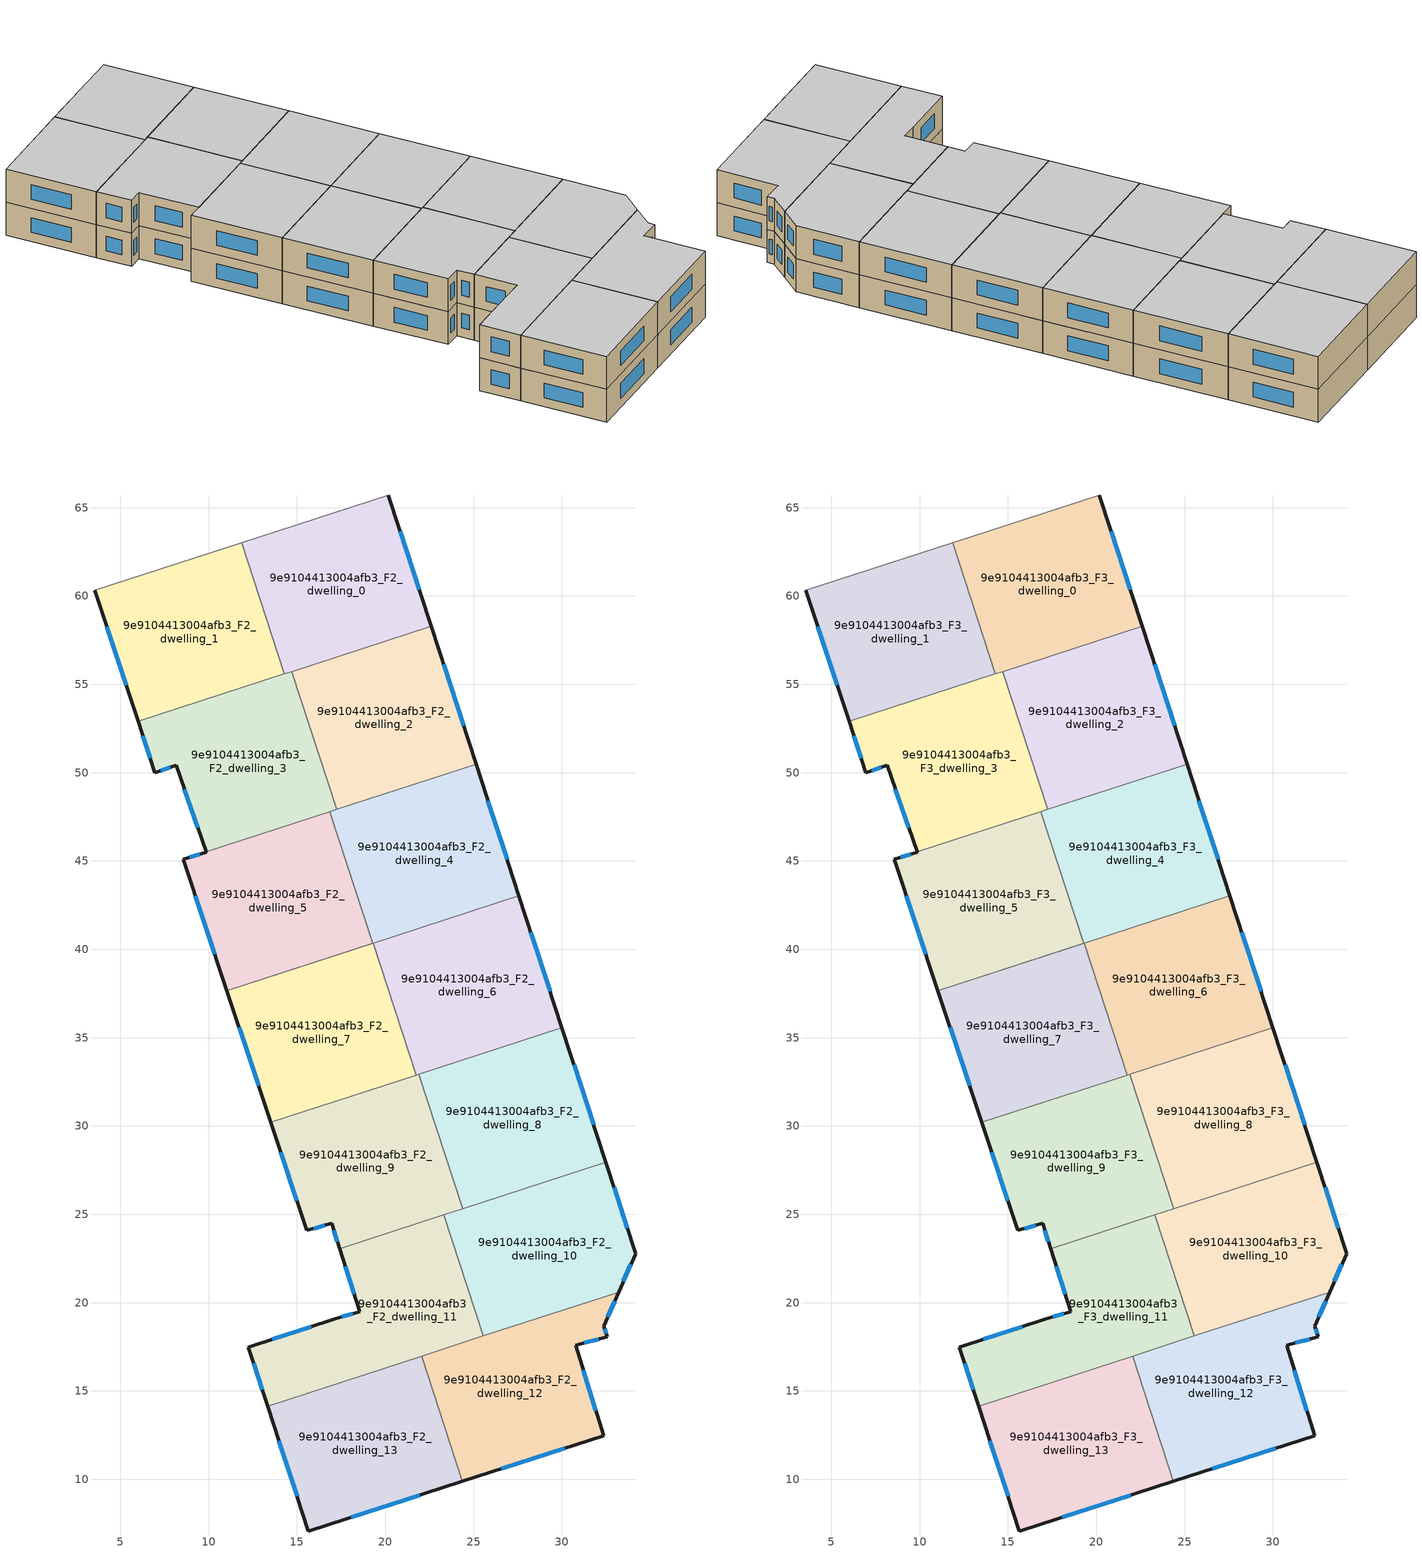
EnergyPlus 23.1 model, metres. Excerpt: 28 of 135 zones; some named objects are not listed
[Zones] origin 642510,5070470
9e9104413004afb3_F2_dwelling_0
 floor to 9e9104413004afb3_F1_dwelling_0 (EU_floor_Construction): 20.18,65.72 22.6,58.29 14.3,55.59 11.88,63.02 z6
 wall outside (EU_wall_Construction): 22.6,58.29 20.18,65.72 z6:9
 wall to 9e9104413004afb3_F2_dwelling_1 (EU_wall_Construction): 11.88,63.02 14.3,55.59 z6:9
 wall adiabatic (EU_wall_Construction): 20.18,65.72 11.88,63.02 z6:9
 wall to 9e9104413004afb3_F2_dwelling_2 (EU_wall_Construction): 14.71,55.72 22.6,58.29 z6:9
 wall to 9e9104413004afb3_F2_dwelling_3 (EU_wall_Construction): 14.3,55.59 14.71,55.72 z6:9
 window (EU_Window_Construction): 21.93,60.35 20.85,63.66 z6.83:8.17
9e9104413004afb3_F2_dwelling_1
 floor to 9e9104413004afb3_F1_dwelling_1 (EU_floor_Construction): 11.88,63.02 14.3,55.59 6.01,52.9 3.57,60.32 z6
 wall outside (EU_wall_Construction): 3.57,60.32 6.01,52.9 z6:9
 wall adiabatic (EU_wall_Construction): 11.88,63.02 3.57,60.32 z6:9
 wall to 9e9104413004afb3_F2_dwelling_3 (EU_wall_Construction): 6.01,52.9 14.3,55.59 z6:9
 window (EU_Window_Construction): 4.24,58.26 5.34,54.95 z6.83:8.17
9e9104413004afb3_F2_dwelling_10
 floor to 9e9104413004afb3_F1_dwelling_10 (EU_floor_Construction): 32.49,27.96 34.18,22.78 33.22,20.6 25.56,18.11 23.33,24.98 z6
 wall outside (EU_wall_Construction): 33.22,20.6 34.18,22.78 32.49,27.96 z6:9
 wall to 9e9104413004afb3_F2_dwelling_11 (EU_wall_Construction): 23.33,24.98 25.56,18.11 z6:9
 wall to 9e9104413004afb3_F2_dwelling_12 (EU_wall_Construction): 25.56,18.11 33.22,20.6 z6:9
 wall to 9e9104413004afb3_F2_dwelling_8 (EU_wall_Construction): 32.49,27.96 24.39,25.32 z6:9
 wall to 9e9104413004afb3_F2_dwelling_9 (EU_wall_Construction): 24.39,25.32 23.33,24.98 z6:9
 window (EU_Window_Construction): 33.49,21.21 33.91,22.18 / 33.71,24.21 32.96,26.52 z6.83:8.17
9e9104413004afb3_F2_dwelling_11
 floor to 9e9104413004afb3_F1_dwelling_11 (EU_floor_Construction): 23.33,24.98 25.56,18.11 13.35,14.14 12.26,17.48 17.16,19.08 18.56,19.48 17.42,23.06 z6
 wall outside (EU_wall_Construction): 17.42,23.06 18.56,19.48 17.16,19.08 12.26,17.48 13.35,14.14 z6:9
 wall to 9e9104413004afb3_F2_dwelling_9 (EU_wall_Construction): 23.33,24.98 17.42,23.06 z6:9
 wall to 9e9104413004afb3_F2_dwelling_13 (EU_wall_Construction): 13.35,14.14 22.06,16.98 z6:9
 wall to 9e9104413004afb3_F2_dwelling_12 (EU_wall_Construction): 22.06,16.98 25.56,18.11 z6:9
 window (EU_Window_Construction): 12.56,16.56 13.05,15.07 / 15.81,18.64 13.62,17.93 / 18.18,19.37 17.55,19.19 / 17.74,22.07 18.25,20.47 z6.83:8.17
9e9104413004afb3_F2_dwelling_12
 floor to 9e9104413004afb3_F1_dwelling_12 (EU_floor_Construction): 33.22,20.6 32.38,18.68 32.57,18.08 30.77,17.58 32.37,12.47 24.37,9.89 22.06,16.98 z6
 wall outside (EU_wall_Construction): 24.37,9.89 32.37,12.47 30.77,17.58 32.57,18.08 32.38,18.68 33.22,20.6 z6:9
 wall to 9e9104413004afb3_F2_dwelling_13 (EU_wall_Construction): 22.06,16.98 24.37,9.89 z6:9
 window (EU_Window_Construction): 32.52,18.24 32.43,18.51 / 31.27,17.72 32.08,17.94 / 31.93,13.89 31.22,16.16 / 26.58,10.6 30.16,11.76 / 32.61,19.21 32.99,20.07 z6.83:8.17
9e9104413004afb3_F2_dwelling_13
 floor to 9e9104413004afb3_F1_dwelling_13 (EU_floor_Construction): 22.06,16.98 24.37,9.89 15.66,7.08 13.35,14.14 z6
 wall outside (EU_wall_Construction): 13.35,14.14 15.66,7.08 24.37,9.89 z6:9
 window (EU_Window_Construction): 18.07,7.85 21.96,9.11 / 13.99,12.19 15.02,9.03 z6.83:8.17
9e9104413004afb3_F2_dwelling_2
 floor to 9e9104413004afb3_F1_dwelling_2 (EU_floor_Construction): 22.6,58.29 25.15,50.48 17.24,47.92 14.71,55.72 z6
 wall outside (EU_wall_Construction): 25.15,50.48 22.6,58.29 z6:9
 wall to 9e9104413004afb3_F2_dwelling_3 (EU_wall_Construction): 14.71,55.72 17.24,47.92 z6:9
 wall to 9e9104413004afb3_F2_dwelling_4 (EU_wall_Construction): 17.24,47.92 25.15,50.48 z6:9
 window (EU_Window_Construction): 24.44,52.65 23.3,56.13 z6.83:8.17
9e9104413004afb3_F2_dwelling_3
 floor to 9e9104413004afb3_F1_dwelling_3 (EU_floor_Construction): 14.71,55.72 17.24,47.92 9.86,45.52 8.17,50.41 6.97,50.01 6.01,52.9 z6
 wall outside (EU_wall_Construction): 6.01,52.9 6.97,50.01 8.17,50.41 9.86,45.52 z6:9
 wall to 9e9104413004afb3_F2_dwelling_5 (EU_wall_Construction): 9.86,45.52 16.87,47.8 z6:9
 wall to 9e9104413004afb3_F2_dwelling_4 (EU_wall_Construction): 16.87,47.79 17.25,47.92 z6:9
 window (EU_Window_Construction): 8.64,49.05 9.39,46.87 / 7.3,50.12 7.83,50.3 / 6.28,52.1 6.7,50.81 z6.83:8.17
9e9104413004afb3_F2_dwelling_4
 floor to 9e9104413004afb3_F1_dwelling_4 (EU_floor_Construction): 25.15,50.48 27.57,43.04 19.29,40.35 16.87,47.79 z6
 wall outside (EU_wall_Construction): 27.57,43.04 25.15,50.48 z6:9
 wall to 9e9104413004afb3_F2_dwelling_5 (EU_wall_Construction): 16.87,47.79 19.29,40.35 11.04,37.66 z6:9
 wall to 9e9104413004afb3_F2_dwelling_7 (EU_wall_Construction): 11.04,37.66 19.32,40.36 z6:9
 wall to 9e9104413004afb3_F2_dwelling_6 (EU_wall_Construction): 19.32,40.36 27.57,43.04 z6:9
 window (EU_Window_Construction): 26.9,45.1 25.82,48.42 z6.83:8.17
9e9104413004afb3_F2_dwelling_5
 floor to 9e9104413004afb3_F1_dwelling_5 (EU_floor_Construction): 16.87,47.79 19.29,40.35 11.04,37.66 8.56,45.1 9.87,45.5 9.86,45.52 z6
 wall outside (EU_wall_Construction): 8.57,45.1 11.04,37.66 / 9.86,45.52 9.87,45.5 8.56,45.1 z6:9
 window (EU_Window_Construction): 9.25,43.04 10.36,39.72 / 9.51,45.39 8.93,45.21 z6.83:8.17
9e9104413004afb3_F2_dwelling_6
 floor to 9e9104413004afb3_F1_dwelling_6 (EU_floor_Construction): 27.57,43.04 30.01,35.57 21.75,32.88 19.32,40.36 z6
 wall outside (EU_wall_Construction): 30.01,35.57 27.57,43.04 z6:9
 wall to 9e9104413004afb3_F2_dwelling_7 (EU_wall_Construction): 19.32,40.36 21.75,32.88 z6:9
 wall to 9e9104413004afb3_F2_dwelling_8 (EU_wall_Construction): 21.91,32.94 30.01,35.57 z6:9
 wall to 9e9104413004afb3_F2_dwelling_9 (EU_wall_Construction): 21.75,32.88 21.91,32.94 z6:9
 window (EU_Window_Construction): 29.33,37.64 28.25,40.97 z6.83:8.17
9e9104413004afb3_F2_dwelling_7
 floor to 9e9104413004afb3_F1_dwelling_7 (EU_floor_Construction): 19.32,40.36 21.75,32.88 13.52,30.21 11.04,37.66 z6
 wall outside (EU_wall_Construction): 11.04,37.66 13.52,30.21 z6:9
 wall to 9e9104413004afb3_F2_dwelling_9 (EU_wall_Construction): 13.52,30.21 21.75,32.88 z6:9
 window (EU_Window_Construction): 11.73,35.6 12.84,32.27 z6.83:8.17
9e9104413004afb3_F2_dwelling_8
 floor to 9e9104413004afb3_F1_dwelling_8 (EU_floor_Construction): 30.01,35.57 32.49,27.96 24.39,25.33 21.91,32.94 z6
 wall outside (EU_wall_Construction): 32.49,27.96 30.01,35.57 z6:9
 wall to 9e9104413004afb3_F2_dwelling_9 (EU_wall_Construction): 21.91,32.94 24.39,25.33 z6:9
 window (EU_Window_Construction): 31.8,30.07 30.69,33.46 z6.83:8.17
9e9104413004afb3_F2_dwelling_9
 floor to 9e9104413004afb3_F1_dwelling_9 (EU_floor_Construction): 21.91,32.94 24.39,25.33 17.42,23.06 16.96,24.49 15.56,24.09 13.52,30.21 z6
 wall outside (EU_wall_Construction): 13.52,30.21 15.56,24.09 16.96,24.49 17.42,23.06 z6:9
 window (EU_Window_Construction): 15.95,24.2 16.58,24.38 / 14.09,28.52 15,25.78 / 17.09,24.09 17.29,23.46 z6.83:8.17
9e9104413004afb3_F3_dwelling_0
 floor to 9e9104413004afb3_F2_dwelling_0 (EU_floor_Construction): 20.18,65.72 22.6,58.29 14.3,55.59 11.88,63.02 z9
 wall outside (EU_wall_Construction): 22.6,58.29 20.18,65.72 z9:12
 wall to 9e9104413004afb3_F3_dwelling_1 (EU_wall_Construction): 11.88,63.02 14.3,55.59 z9:12
 wall adiabatic (EU_wall_Construction): 20.18,65.72 11.88,63.02 z9:12
 wall to 9e9104413004afb3_F3_dwelling_2 (EU_wall_Construction): 14.71,55.72 22.6,58.29 z9:12
 wall to 9e9104413004afb3_F3_dwelling_3 (EU_wall_Construction): 14.3,55.59 14.71,55.72 z9:12
 window (EU_Window_Construction): 21.93,60.35 20.85,63.66 z9.83:11.17
 ceiling to 9e9104413004afb3_F4_dwelling_0 (EU_floor_Construction): 22.6,58.29 20.18,65.72 11.88,63.02 14.3,55.59 z12
9e9104413004afb3_F3_dwelling_1
 floor to 9e9104413004afb3_F2_dwelling_1 (EU_floor_Construction): 11.88,63.02 14.3,55.59 6.01,52.9 3.57,60.32 z9
 wall outside (EU_wall_Construction): 3.57,60.32 6.01,52.9 z9:12
 wall adiabatic (EU_wall_Construction): 11.88,63.02 3.57,60.32 z9:12
 wall to 9e9104413004afb3_F3_dwelling_3 (EU_wall_Construction): 6.01,52.9 14.3,55.59 z9:12
 window (EU_Window_Construction): 4.24,58.26 5.34,54.95 z9.83:11.17
 ceiling to 9e9104413004afb3_F4_dwelling_1 (EU_floor_Construction): 14.3,55.59 11.88,63.02 3.57,60.32 6.01,52.9 z12
9e9104413004afb3_F3_dwelling_10
 floor to 9e9104413004afb3_F2_dwelling_10 (EU_floor_Construction): 32.49,27.96 34.18,22.78 33.22,20.6 25.56,18.11 23.33,24.98 z9
 wall outside (EU_wall_Construction): 33.22,20.6 34.18,22.78 32.49,27.96 z9:12
 wall to 9e9104413004afb3_F3_dwelling_11 (EU_wall_Construction): 23.33,24.98 25.56,18.11 z9:12
 wall to 9e9104413004afb3_F3_dwelling_12 (EU_wall_Construction): 25.56,18.11 33.22,20.6 z9:12
 wall to 9e9104413004afb3_F3_dwelling_8 (EU_wall_Construction): 32.49,27.96 24.39,25.32 z9:12
 wall to 9e9104413004afb3_F3_dwelling_9 (EU_wall_Construction): 24.39,25.32 23.33,24.98 z9:12
 window (EU_Window_Construction): 33.49,21.21 33.91,22.18 / 33.71,24.21 32.96,26.52 z9.83:11.17
 ceiling to 9e9104413004afb3_F4_dwelling_10 (EU_floor_Construction): 33.22,20.6 34.18,22.78 32.49,27.96 23.33,24.98 25.56,18.11 z12
9e9104413004afb3_F3_dwelling_11
 floor to 9e9104413004afb3_F2_dwelling_11 (EU_floor_Construction): 23.33,24.98 25.56,18.11 13.35,14.14 12.26,17.48 17.16,19.08 18.56,19.48 17.42,23.06 z9
 wall outside (EU_wall_Construction): 17.42,23.06 18.56,19.48 17.16,19.08 12.26,17.48 13.35,14.14 z9:12
 wall to 9e9104413004afb3_F3_dwelling_9 (EU_wall_Construction): 23.33,24.98 17.42,23.06 z9:12
 wall to 9e9104413004afb3_F3_dwelling_13 (EU_wall_Construction): 13.35,14.14 22.06,16.98 z9:12
 wall to 9e9104413004afb3_F3_dwelling_12 (EU_wall_Construction): 22.06,16.98 25.56,18.11 z9:12
 window (EU_Window_Construction): 12.56,16.56 13.05,15.07 / 15.81,18.64 13.62,17.93 / 18.18,19.37 17.55,19.19 / 17.74,22.07 18.25,20.47 z9.83:11.17
 ceiling to 9e9104413004afb3_F4_dwelling_11 (EU_floor_Construction): 25.56,18.11 23.33,24.98 17.42,23.06 18.56,19.48 17.16,19.08 12.26,17.48 13.35,14.14 z12
9e9104413004afb3_F3_dwelling_12
 floor to 9e9104413004afb3_F2_dwelling_12 (EU_floor_Construction): 33.22,20.6 32.38,18.68 32.57,18.08 30.77,17.58 32.37,12.47 24.37,9.89 22.06,16.98 z9
 wall outside (EU_wall_Construction): 24.37,9.89 32.37,12.47 30.77,17.58 32.57,18.08 32.38,18.68 33.22,20.6 z9:12
 wall to 9e9104413004afb3_F3_dwelling_13 (EU_wall_Construction): 22.06,16.98 24.37,9.89 z9:12
 window (EU_Window_Construction): 32.52,18.24 32.43,18.51 / 31.27,17.72 32.08,17.94 / 31.93,13.89 31.22,16.16 / 26.58,10.6 30.16,11.76 / 32.61,19.21 32.99,20.07 z9.83:11.17
 ceiling to 9e9104413004afb3_F4_dwelling_12 (EU_floor_Construction): 32.37,12.47 30.77,17.58 32.57,18.08 32.38,18.68 33.22,20.6 22.06,16.98 24.37,9.89 z12
9e9104413004afb3_F3_dwelling_13
 floor to 9e9104413004afb3_F2_dwelling_13 (EU_floor_Construction): 22.06,16.98 24.37,9.89 15.66,7.08 13.35,14.14 z9
 wall outside (EU_wall_Construction): 13.35,14.14 15.66,7.08 24.37,9.89 z9:12
 window (EU_Window_Construction): 18.07,7.85 21.96,9.11 / 13.99,12.19 15.02,9.03 z9.83:11.17
 ceiling to 9e9104413004afb3_F4_dwelling_13 (EU_floor_Construction): 24.37,9.89 22.06,16.98 13.35,14.14 15.66,7.08 z12
9e9104413004afb3_F3_dwelling_2
 floor to 9e9104413004afb3_F2_dwelling_2 (EU_floor_Construction): 22.6,58.29 25.15,50.48 17.24,47.92 14.71,55.72 z9
 wall outside (EU_wall_Construction): 25.15,50.48 22.6,58.29 z9:12
 wall to 9e9104413004afb3_F3_dwelling_3 (EU_wall_Construction): 14.71,55.72 17.24,47.92 z9:12
 wall to 9e9104413004afb3_F3_dwelling_4 (EU_wall_Construction): 17.24,47.92 25.15,50.48 z9:12
 window (EU_Window_Construction): 24.44,52.65 23.3,56.13 z9.83:11.17
 ceiling to 9e9104413004afb3_F4_dwelling_2 (EU_floor_Construction): 25.15,50.48 22.6,58.29 14.71,55.72 17.24,47.92 z12
9e9104413004afb3_F3_dwelling_3
 floor to 9e9104413004afb3_F2_dwelling_3 (EU_floor_Construction): 14.71,55.72 17.24,47.92 9.86,45.52 8.17,50.41 6.97,50.01 6.01,52.9 z9
 wall outside (EU_wall_Construction): 6.01,52.9 6.97,50.01 8.17,50.41 9.86,45.52 z9:12
 wall to 9e9104413004afb3_F3_dwelling_5 (EU_wall_Construction): 9.86,45.52 16.87,47.8 z9:12
 wall to 9e9104413004afb3_F3_dwelling_4 (EU_wall_Construction): 16.87,47.79 17.25,47.92 z9:12
 window (EU_Window_Construction): 8.64,49.05 9.39,46.87 / 7.3,50.12 7.83,50.3 / 6.28,52.1 6.7,50.81 z9.83:11.17
 ceiling to 9e9104413004afb3_F4_dwelling_3 (EU_floor_Construction): 17.24,47.92 14.71,55.72 6.01,52.9 6.97,50.01 8.17,50.41 9.86,45.52 z12
9e9104413004afb3_F3_dwelling_4
 floor to 9e9104413004afb3_F2_dwelling_4 (EU_floor_Construction): 25.15,50.48 27.57,43.04 19.29,40.35 16.87,47.79 z9
 wall outside (EU_wall_Construction): 27.57,43.04 25.15,50.48 z9:12
 wall to 9e9104413004afb3_F3_dwelling_5 (EU_wall_Construction): 16.87,47.79 19.29,40.35 11.04,37.66 z9:12
 wall to 9e9104413004afb3_F3_dwelling_7 (EU_wall_Construction): 11.04,37.66 19.32,40.36 z9:12
 wall to 9e9104413004afb3_F3_dwelling_6 (EU_wall_Construction): 19.32,40.36 27.57,43.04 z9:12
 window (EU_Window_Construction): 26.9,45.1 25.82,48.42 z9.83:11.17
 ceiling to 9e9104413004afb3_F4_dwelling_4 (EU_floor_Construction): 27.57,43.04 25.15,50.48 16.87,47.79 19.29,40.35 z12
9e9104413004afb3_F3_dwelling_5
 floor to 9e9104413004afb3_F2_dwelling_5 (EU_floor_Construction): 16.87,47.79 19.29,40.35 11.04,37.66 8.56,45.1 9.87,45.5 9.86,45.52 z9
 wall outside (EU_wall_Construction): 8.57,45.1 11.04,37.66 / 9.86,45.52 9.87,45.5 8.56,45.1 z9:12
 window (EU_Window_Construction): 9.25,43.04 10.36,39.72 / 9.51,45.39 8.93,45.21 z9.83:11.17
 ceiling to 9e9104413004afb3_F4_dwelling_5 (EU_floor_Construction): 19.29,40.35 16.87,47.79 9.86,45.52 9.87,45.5 8.56,45.1 11.04,37.66 z12
9e9104413004afb3_F3_dwelling_6
 floor to 9e9104413004afb3_F2_dwelling_6 (EU_floor_Construction): 27.57,43.04 30.01,35.57 21.75,32.88 19.32,40.36 z9
 wall outside (EU_wall_Construction): 30.01,35.57 27.57,43.04 z9:12
 wall to 9e9104413004afb3_F3_dwelling_7 (EU_wall_Construction): 19.32,40.36 21.75,32.88 z9:12
 wall to 9e9104413004afb3_F3_dwelling_8 (EU_wall_Construction): 21.91,32.94 30.01,35.57 z9:12
 wall to 9e9104413004afb3_F3_dwelling_9 (EU_wall_Construction): 21.75,32.88 21.91,32.94 z9:12
 window (EU_Window_Construction): 29.33,37.64 28.25,40.97 z9.83:11.17
 ceiling to 9e9104413004afb3_F4_dwelling_6 (EU_floor_Construction): 30.01,35.57 27.57,43.04 19.32,40.36 21.75,32.88 z12
9e9104413004afb3_F3_dwelling_7
 floor to 9e9104413004afb3_F2_dwelling_7 (EU_floor_Construction): 19.32,40.36 21.75,32.88 13.52,30.21 11.04,37.66 z9
 wall outside (EU_wall_Construction): 11.04,37.66 13.52,30.21 z9:12
 wall to 9e9104413004afb3_F3_dwelling_9 (EU_wall_Construction): 13.52,30.21 21.75,32.88 z9:12
 window (EU_Window_Construction): 11.73,35.6 12.84,32.27 z9.83:11.17
 ceiling to 9e9104413004afb3_F4_dwelling_7 (EU_floor_Construction): 21.75,32.88 19.32,40.36 11.04,37.66 13.52,30.21 z12
9e9104413004afb3_F3_dwelling_8
 floor to 9e9104413004afb3_F2_dwelling_8 (EU_floor_Construction): 30.01,35.57 32.49,27.96 24.39,25.33 21.91,32.94 z9
 wall outside (EU_wall_Construction): 32.49,27.96 30.01,35.57 z9:12
 wall to 9e9104413004afb3_F3_dwelling_9 (EU_wall_Construction): 21.91,32.94 24.39,25.33 z9:12
 window (EU_Window_Construction): 31.8,30.07 30.69,33.46 z9.83:11.17
 ceiling to 9e9104413004afb3_F4_dwelling_8 (EU_floor_Construction): 32.49,27.96 30.01,35.57 21.91,32.94 24.39,25.33 z12
9e9104413004afb3_F3_dwelling_9
 floor to 9e9104413004afb3_F2_dwelling_9 (EU_floor_Construction): 21.91,32.94 24.39,25.33 17.42,23.06 16.96,24.49 15.56,24.09 13.52,30.21 z9
 wall outside (EU_wall_Construction): 13.52,30.21 15.56,24.09 16.96,24.49 17.42,23.06 z9:12
 window (EU_Window_Construction): 15.95,24.2 16.58,24.38 / 14.09,28.52 15,25.78 / 17.09,24.09 17.29,23.46 z9.83:11.17
 ceiling to 9e9104413004afb3_F4_dwelling_9 (EU_floor_Construction): 24.39,25.33 21.91,32.94 13.52,30.21 15.56,24.09 16.96,24.49 17.42,23.06 z12
[Building]
EU S2 Campaign: North Axis=0; Terrain=City; Solar Distribution=FullExterior
[Site:Location]
Lyon-Bron: Latitude=45.75; Longitude=5; Time Zone=1; Elevation=198
[SizingPeriod:WeatherFileDays]
AnnualSizingPeriod: Begin Month=1; Begin Day of Month=1; End Month=12; End Day of Month=31; Day of Week for Start Day=Monday; Use Weather File Daylight Saving Period=No; Use Weather File Rain and Snow Indicators=No
[MATERIAL]
EU_InternalMass_Material: Roughness=MediumRough; Thickness=0.1; Conductivity=1; Density=1800; Specific Heat=900; Thermal Absorptance=0.9; Solar Absorptance=0.7; Visible Absorptance=0.7
[MATERIAL:NOMASS] Roughness=MediumRough; Thermal Absorptance=0.9; Solar Absorptance=0.7; Visible Absorptance=0.7
Name | Thermal Resistance
EU_wall_NoMass | 1.97775
EU_floor_NoMass | 1.84812
[WINDOWMATERIAL:SIMPLEGLAZINGSYSTEM]
EU_Window_SimpleGlazing: UFactor=3.27502; Solar Heat Gain Coefficient=0.76; Visible Transmittance=0.76
[CONSTRUCTION]
EU_wall_Construction: EU_wall_NoMass
EU_floor_Construction: EU_floor_NoMass
EU_Window_Construction: EU_Window_SimpleGlazing
EU_InternalMass_Construction: EU_InternalMass_Material
[ZONE] Type=1; Multiplier=1; Ceiling Height=autocalculate; Floor Area=autocalculate; Part of Total Floor Area=Yes
Name | Volume
9e9104413004afb3_F2_dwelling_0; 9e9104413004afb3_F3_dwelling_0 | 204.502
9e9104413004afb3_F2_dwelling_1; 9e9104413004afb3_F3_dwelling_1 | 204.493
9e9104413004afb3_F2_dwelling_10; 9e9104413004afb3_F3_dwelling_10; 9e9104413004afb3_F2_dwelling_2; 9e9104413004afb3_F3_dwelling_2 | 204.508
9e9104413004afb3_F2_dwelling_11; 9e9104413004afb3_F3_dwelling_11 | 204.521
9e9104413004afb3_F2_dwelling_12; 9e9104413004afb3_F3_dwelling_12 | 204.51
9e9104413004afb3_F2_dwelling_13; 9e9104413004afb3_F3_dwelling_13 | 204.511
9e9104413004afb3_F2_dwelling_3; 9e9104413004afb3_F3_dwelling_3; 9e9104413004afb3_F2_dwelling_9; 9e9104413004afb3_F3_dwelling_9 | 204.509
9e9104413004afb3_F2_dwelling_4; 9e9104413004afb3_F3_dwelling_4 | 204.52
9e9104413004afb3_F2_dwelling_5; 9e9104413004afb3_F3_dwelling_5 | 204.505
9e9104413004afb3_F2_dwelling_6; 9e9104413004afb3_F3_dwelling_6 | 204.507
9e9104413004afb3_F2_dwelling_7; 9e9104413004afb3_F3_dwelling_7 | 204.504
9e9104413004afb3_F2_dwelling_8; 9e9104413004afb3_F3_dwelling_8 | 204.515
[INTERNALMASS] Construction=EU_InternalMass_Construction
Name | Zone or ZoneList | Surface Area
9e9104413004afb3_F2_dwelling_0_EU_InternalMass | 9e9104413004afb3_F2_dwelling_0 | 68.1684
9e9104413004afb3_F2_dwelling_1_EU_InternalMass | 9e9104413004afb3_F2_dwelling_1 | 68.1644
9e9104413004afb3_F2_dwelling_2_EU_InternalMass | 9e9104413004afb3_F2_dwelling_2 | 68.168
9e9104413004afb3_F2_dwelling_3_EU_InternalMass | 9e9104413004afb3_F2_dwelling_3 | 68.171
9e9104413004afb3_F2_dwelling_4_EU_InternalMass | 9e9104413004afb3_F2_dwelling_4 | 68.1759
9e9104413004afb3_F2_dwelling_5_EU_InternalMass | 9e9104413004afb3_F2_dwelling_5 | 68.1705
9e9104413004afb3_F2_dwelling_6_EU_InternalMass | 9e9104413004afb3_F2_dwelling_6 | 68.1672
9e9104413004afb3_F2_dwelling_7_EU_InternalMass | 9e9104413004afb3_F2_dwelling_7 | 68.1689
9e9104413004afb3_F2_dwelling_8_EU_InternalMass | 9e9104413004afb3_F2_dwelling_8 | 68.1686
9e9104413004afb3_F2_dwelling_9_EU_InternalMass | 9e9104413004afb3_F2_dwelling_9 | 68.1686
9e9104413004afb3_F2_dwelling_10_EU_InternalMass | 9e9104413004afb3_F2_dwelling_10 | 68.1702
9e9104413004afb3_F2_dwelling_11_EU_InternalMass | 9e9104413004afb3_F2_dwelling_11 | 68.1742
9e9104413004afb3_F2_dwelling_12_EU_InternalMass | 9e9104413004afb3_F2_dwelling_12 | 68.1709
9e9104413004afb3_F2_dwelling_13_EU_InternalMass | 9e9104413004afb3_F2_dwelling_13 | 68.169
9e9104413004afb3_F3_dwelling_0_EU_InternalMass | 9e9104413004afb3_F3_dwelling_0 | 68.1684
9e9104413004afb3_F3_dwelling_1_EU_InternalMass | 9e9104413004afb3_F3_dwelling_1 | 68.1644
9e9104413004afb3_F3_dwelling_2_EU_InternalMass | 9e9104413004afb3_F3_dwelling_2 | 68.168
9e9104413004afb3_F3_dwelling_3_EU_InternalMass | 9e9104413004afb3_F3_dwelling_3 | 68.171
9e9104413004afb3_F3_dwelling_4_EU_InternalMass | 9e9104413004afb3_F3_dwelling_4 | 68.1759
9e9104413004afb3_F3_dwelling_5_EU_InternalMass | 9e9104413004afb3_F3_dwelling_5 | 68.1705
9e9104413004afb3_F3_dwelling_6_EU_InternalMass | 9e9104413004afb3_F3_dwelling_6 | 68.1672
9e9104413004afb3_F3_dwelling_7_EU_InternalMass | 9e9104413004afb3_F3_dwelling_7 | 68.1689
9e9104413004afb3_F3_dwelling_8_EU_InternalMass | 9e9104413004afb3_F3_dwelling_8 | 68.1686
9e9104413004afb3_F3_dwelling_9_EU_InternalMass | 9e9104413004afb3_F3_dwelling_9 | 68.1686
9e9104413004afb3_F3_dwelling_10_EU_InternalMass | 9e9104413004afb3_F3_dwelling_10 | 68.1702
9e9104413004afb3_F3_dwelling_11_EU_InternalMass | 9e9104413004afb3_F3_dwelling_11 | 68.1742
9e9104413004afb3_F3_dwelling_12_EU_InternalMass | 9e9104413004afb3_F3_dwelling_12 | 68.1709
9e9104413004afb3_F3_dwelling_13_EU_InternalMass | 9e9104413004afb3_F3_dwelling_13 | 68.169
[OTHEREQUIPMENT] Fuel Type=Electricity; Design Level Calculation Method=Watts/Area; Power per Zone Floor Area=1; Fraction Latent=0; Fraction Radiant=0; Fraction Lost=0; Carbon Dioxide Generation Rate=0; EndUse Subcategory=EU_Step8_InternalGains
Name | Zone or ZoneList or Space or SpaceList | Schedule
EU_Step8_InternalGain_9e9104413004afb3_F2_dwelling_0_f000 | 9e9104413004afb3_F2_dwelling_0 | EU_Step8_GainSchedule_9e9104413004afb3_F2_dwelling_0_f000
EU_Step8_InternalGain_9e9104413004afb3_F2_dwelling_1_f000 | 9e9104413004afb3_F2_dwelling_1 | EU_Step8_GainSchedule_9e9104413004afb3_F2_dwelling_1_f000
EU_Step8_InternalGain_9e9104413004afb3_F2_dwelling_2_f000 | 9e9104413004afb3_F2_dwelling_2 | EU_Step8_GainSchedule_9e9104413004afb3_F2_dwelling_2_f000
EU_Step8_InternalGain_9e9104413004afb3_F2_dwelling_3_f000 | 9e9104413004afb3_F2_dwelling_3 | EU_Step8_GainSchedule_9e9104413004afb3_F2_dwelling_3_f000
EU_Step8_InternalGain_9e9104413004afb3_F2_dwelling_4_f000 | 9e9104413004afb3_F2_dwelling_4 | EU_Step8_GainSchedule_9e9104413004afb3_F2_dwelling_4_f000
EU_Step8_InternalGain_9e9104413004afb3_F2_dwelling_5_f000 | 9e9104413004afb3_F2_dwelling_5 | EU_Step8_GainSchedule_9e9104413004afb3_F2_dwelling_5_f000
EU_Step8_InternalGain_9e9104413004afb3_F2_dwelling_6_f000 | 9e9104413004afb3_F2_dwelling_6 | EU_Step8_GainSchedule_9e9104413004afb3_F2_dwelling_6_f000
EU_Step8_InternalGain_9e9104413004afb3_F2_dwelling_7_f000 | 9e9104413004afb3_F2_dwelling_7 | EU_Step8_GainSchedule_9e9104413004afb3_F2_dwelling_7_f000
EU_Step8_InternalGain_9e9104413004afb3_F2_dwelling_8_f000 | 9e9104413004afb3_F2_dwelling_8 | EU_Step8_GainSchedule_9e9104413004afb3_F2_dwelling_8_f000
EU_Step8_InternalGain_9e9104413004afb3_F2_dwelling_9_f000 | 9e9104413004afb3_F2_dwelling_9 | EU_Step8_GainSchedule_9e9104413004afb3_F2_dwelling_9_f000
EU_Step8_InternalGain_9e9104413004afb3_F2_dwelling_10_f000 | 9e9104413004afb3_F2_dwelling_10 | EU_Step8_GainSchedule_9e9104413004afb3_F2_dwelling_10_f000
EU_Step8_InternalGain_9e9104413004afb3_F2_dwelling_11_f000 | 9e9104413004afb3_F2_dwelling_11 | EU_Step8_GainSchedule_9e9104413004afb3_F2_dwelling_11_f000
EU_Step8_InternalGain_9e9104413004afb3_F2_dwelling_12_f000 | 9e9104413004afb3_F2_dwelling_12 | EU_Step8_GainSchedule_9e9104413004afb3_F2_dwelling_12_f000
EU_Step8_InternalGain_9e9104413004afb3_F2_dwelling_13_f000 | 9e9104413004afb3_F2_dwelling_13 | EU_Step8_GainSchedule_9e9104413004afb3_F2_dwelling_13_f000
EU_Step8_InternalGain_9e9104413004afb3_F3_dwelling_0_f000 | 9e9104413004afb3_F3_dwelling_0 | EU_Step8_GainSchedule_9e9104413004afb3_F3_dwelling_0_f000
EU_Step8_InternalGain_9e9104413004afb3_F3_dwelling_1_f000 | 9e9104413004afb3_F3_dwelling_1 | EU_Step8_GainSchedule_9e9104413004afb3_F3_dwelling_1_f000
EU_Step8_InternalGain_9e9104413004afb3_F3_dwelling_2_f000 | 9e9104413004afb3_F3_dwelling_2 | EU_Step8_GainSchedule_9e9104413004afb3_F3_dwelling_2_f000
EU_Step8_InternalGain_9e9104413004afb3_F3_dwelling_3_f000 | 9e9104413004afb3_F3_dwelling_3 | EU_Step8_GainSchedule_9e9104413004afb3_F3_dwelling_3_f000
EU_Step8_InternalGain_9e9104413004afb3_F3_dwelling_4_f000 | 9e9104413004afb3_F3_dwelling_4 | EU_Step8_GainSchedule_9e9104413004afb3_F3_dwelling_4_f000
EU_Step8_InternalGain_9e9104413004afb3_F3_dwelling_5_f000 | 9e9104413004afb3_F3_dwelling_5 | EU_Step8_GainSchedule_9e9104413004afb3_F3_dwelling_5_f000
EU_Step8_InternalGain_9e9104413004afb3_F3_dwelling_6_f000 | 9e9104413004afb3_F3_dwelling_6 | EU_Step8_GainSchedule_9e9104413004afb3_F3_dwelling_6_f000
EU_Step8_InternalGain_9e9104413004afb3_F3_dwelling_7_f000 | 9e9104413004afb3_F3_dwelling_7 | EU_Step8_GainSchedule_9e9104413004afb3_F3_dwelling_7_f000
EU_Step8_InternalGain_9e9104413004afb3_F3_dwelling_8_f000 | 9e9104413004afb3_F3_dwelling_8 | EU_Step8_GainSchedule_9e9104413004afb3_F3_dwelling_8_f000
EU_Step8_InternalGain_9e9104413004afb3_F3_dwelling_9_f000 | 9e9104413004afb3_F3_dwelling_9 | EU_Step8_GainSchedule_9e9104413004afb3_F3_dwelling_9_f000
EU_Step8_InternalGain_9e9104413004afb3_F3_dwelling_10_f000 | 9e9104413004afb3_F3_dwelling_10 | EU_Step8_GainSchedule_9e9104413004afb3_F3_dwelling_10_f000
EU_Step8_InternalGain_9e9104413004afb3_F3_dwelling_11_f000 | 9e9104413004afb3_F3_dwelling_11 | EU_Step8_GainSchedule_9e9104413004afb3_F3_dwelling_11_f000
EU_Step8_InternalGain_9e9104413004afb3_F3_dwelling_12_f000 | 9e9104413004afb3_F3_dwelling_12 | EU_Step8_GainSchedule_9e9104413004afb3_F3_dwelling_12_f000
EU_Step8_InternalGain_9e9104413004afb3_F3_dwelling_13_f000 | 9e9104413004afb3_F3_dwelling_13 | EU_Step8_GainSchedule_9e9104413004afb3_F3_dwelling_13_f000
[ZONEVENTILATION:DESIGNFLOWRATE] Schedule=EU_AlwaysOn; Design Flow Rate Calculation Method=AirChanges/Hour; Air Changes per Hour=0.759424; Ventilation Type=Natural; Fan Pressure Rise=0; Fan Total Efficiency=1; Constant Term Coefficient=1; Temperature Term Coefficient=0; Velocity Term Coefficient=0; Velocity Squared Term Coefficient=0; Minimum Indoor Temperature=-100; Maximum Indoor Temperature=100; Delta Temperature=-100; Minimum Outdoor Temperature=-100; Maximum Outdoor Temperature=100; Maximum Wind Speed=40
Name | Zone or ZoneList or Space or SpaceList
EU_ConstantAir_9e9104413004afb3_F2_dwelling_0 | 9e9104413004afb3_F2_dwelling_0
EU_ConstantAir_9e9104413004afb3_F2_dwelling_1 | 9e9104413004afb3_F2_dwelling_1
EU_ConstantAir_9e9104413004afb3_F2_dwelling_2 | 9e9104413004afb3_F2_dwelling_2
EU_ConstantAir_9e9104413004afb3_F2_dwelling_3 | 9e9104413004afb3_F2_dwelling_3
EU_ConstantAir_9e9104413004afb3_F2_dwelling_4 | 9e9104413004afb3_F2_dwelling_4
EU_ConstantAir_9e9104413004afb3_F2_dwelling_5 | 9e9104413004afb3_F2_dwelling_5
EU_ConstantAir_9e9104413004afb3_F2_dwelling_6 | 9e9104413004afb3_F2_dwelling_6
EU_ConstantAir_9e9104413004afb3_F2_dwelling_7 | 9e9104413004afb3_F2_dwelling_7
EU_ConstantAir_9e9104413004afb3_F2_dwelling_8 | 9e9104413004afb3_F2_dwelling_8
EU_ConstantAir_9e9104413004afb3_F2_dwelling_9 | 9e9104413004afb3_F2_dwelling_9
EU_ConstantAir_9e9104413004afb3_F2_dwelling_10 | 9e9104413004afb3_F2_dwelling_10
EU_ConstantAir_9e9104413004afb3_F2_dwelling_11 | 9e9104413004afb3_F2_dwelling_11
EU_ConstantAir_9e9104413004afb3_F2_dwelling_12 | 9e9104413004afb3_F2_dwelling_12
EU_ConstantAir_9e9104413004afb3_F2_dwelling_13 | 9e9104413004afb3_F2_dwelling_13
EU_ConstantAir_9e9104413004afb3_F3_dwelling_0 | 9e9104413004afb3_F3_dwelling_0
EU_ConstantAir_9e9104413004afb3_F3_dwelling_1 | 9e9104413004afb3_F3_dwelling_1
EU_ConstantAir_9e9104413004afb3_F3_dwelling_2 | 9e9104413004afb3_F3_dwelling_2
EU_ConstantAir_9e9104413004afb3_F3_dwelling_3 | 9e9104413004afb3_F3_dwelling_3
EU_ConstantAir_9e9104413004afb3_F3_dwelling_4 | 9e9104413004afb3_F3_dwelling_4
EU_ConstantAir_9e9104413004afb3_F3_dwelling_5 | 9e9104413004afb3_F3_dwelling_5
EU_ConstantAir_9e9104413004afb3_F3_dwelling_6 | 9e9104413004afb3_F3_dwelling_6
EU_ConstantAir_9e9104413004afb3_F3_dwelling_7 | 9e9104413004afb3_F3_dwelling_7
EU_ConstantAir_9e9104413004afb3_F3_dwelling_8 | 9e9104413004afb3_F3_dwelling_8
EU_ConstantAir_9e9104413004afb3_F3_dwelling_9 | 9e9104413004afb3_F3_dwelling_9
EU_ConstantAir_9e9104413004afb3_F3_dwelling_10 | 9e9104413004afb3_F3_dwelling_10
EU_ConstantAir_9e9104413004afb3_F3_dwelling_11 | 9e9104413004afb3_F3_dwelling_11
EU_ConstantAir_9e9104413004afb3_F3_dwelling_12 | 9e9104413004afb3_F3_dwelling_12
EU_ConstantAir_9e9104413004afb3_F3_dwelling_13 | 9e9104413004afb3_F3_dwelling_13
[HVACTEMPLATE:ZONE:IDEALLOADSAIRSYSTEM] System Availability Schedule=EU_AlwaysOn; Maximum Heating Supply Air Temperature=50; Minimum Cooling Supply Air Temperature=13; Maximum Heating Supply Air Humidity Ratio=0.0156; Minimum Cooling Supply Air Humidity Ratio=0.0077; Heating Limit=NoLimit; Cooling Limit=NoLimit; Heating Availability Schedule=EU_AlwaysOn; Cooling Availability Schedule=EU_CoolingOff; Dehumidification Control Type=ConstantSensibleHeatRatio; Cooling Sensible Heat Ratio=0.7; Dehumidification Setpoint=60; Humidification Control Type=None; Humidification Setpoint=30; Outdoor Air Method=None; Outdoor Air Flow Rate per Person=0.00944; Outdoor Air Flow Rate per Zone Floor Area=0; Outdoor Air Flow Rate per Zone=0; Demand Controlled Ventilation Type=None; Outdoor Air Economizer Type=NoEconomizer; Heat Recovery Type=None; Sensible Heat Recovery Effectiveness=0.7; Latent Heat Recovery Effectiveness=0.65
Name | Template Thermostat
9e9104413004afb3_F2_dwelling_0 | EU_HeatOnly_9e9104413004afb3_F2_dwelling_0
9e9104413004afb3_F2_dwelling_1 | EU_HeatOnly_9e9104413004afb3_F2_dwelling_1
9e9104413004afb3_F2_dwelling_2 | EU_HeatOnly_9e9104413004afb3_F2_dwelling_2
9e9104413004afb3_F2_dwelling_3 | EU_HeatOnly_9e9104413004afb3_F2_dwelling_3
9e9104413004afb3_F2_dwelling_4 | EU_HeatOnly_9e9104413004afb3_F2_dwelling_4
9e9104413004afb3_F2_dwelling_5 | EU_HeatOnly_9e9104413004afb3_F2_dwelling_5
9e9104413004afb3_F2_dwelling_6 | EU_HeatOnly_9e9104413004afb3_F2_dwelling_6
9e9104413004afb3_F2_dwelling_7 | EU_HeatOnly_9e9104413004afb3_F2_dwelling_7
9e9104413004afb3_F2_dwelling_8 | EU_HeatOnly_9e9104413004afb3_F2_dwelling_8
9e9104413004afb3_F2_dwelling_9 | EU_HeatOnly_9e9104413004afb3_F2_dwelling_9
9e9104413004afb3_F2_dwelling_10 | EU_HeatOnly_9e9104413004afb3_F2_dwelling_10
9e9104413004afb3_F2_dwelling_11 | EU_HeatOnly_9e9104413004afb3_F2_dwelling_11
9e9104413004afb3_F2_dwelling_12 | EU_HeatOnly_9e9104413004afb3_F2_dwelling_12
9e9104413004afb3_F2_dwelling_13 | EU_HeatOnly_9e9104413004afb3_F2_dwelling_13
9e9104413004afb3_F3_dwelling_0 | EU_HeatOnly_9e9104413004afb3_F3_dwelling_0
9e9104413004afb3_F3_dwelling_1 | EU_HeatOnly_9e9104413004afb3_F3_dwelling_1
9e9104413004afb3_F3_dwelling_2 | EU_HeatOnly_9e9104413004afb3_F3_dwelling_2
9e9104413004afb3_F3_dwelling_3 | EU_HeatOnly_9e9104413004afb3_F3_dwelling_3
9e9104413004afb3_F3_dwelling_4 | EU_HeatOnly_9e9104413004afb3_F3_dwelling_4
9e9104413004afb3_F3_dwelling_5 | EU_HeatOnly_9e9104413004afb3_F3_dwelling_5
9e9104413004afb3_F3_dwelling_6 | EU_HeatOnly_9e9104413004afb3_F3_dwelling_6
9e9104413004afb3_F3_dwelling_7 | EU_HeatOnly_9e9104413004afb3_F3_dwelling_7
9e9104413004afb3_F3_dwelling_8 | EU_HeatOnly_9e9104413004afb3_F3_dwelling_8
9e9104413004afb3_F3_dwelling_9 | EU_HeatOnly_9e9104413004afb3_F3_dwelling_9
9e9104413004afb3_F3_dwelling_10 | EU_HeatOnly_9e9104413004afb3_F3_dwelling_10
9e9104413004afb3_F3_dwelling_11 | EU_HeatOnly_9e9104413004afb3_F3_dwelling_11
9e9104413004afb3_F3_dwelling_12 | EU_HeatOnly_9e9104413004afb3_F3_dwelling_12
9e9104413004afb3_F3_dwelling_13 | EU_HeatOnly_9e9104413004afb3_F3_dwelling_13
[SIZING:ZONE] Zone Cooling Design Supply Air Temperature Input Method=SupplyAirTemperature; Zone Cooling Design Supply Air Temperature=13; Zone Heating Design Supply Air Temperature Input Method=SupplyAirTemperature; Zone Heating Design Supply Air Temperature=50; Zone Cooling Design Supply Air Humidity Ratio=0.008; Zone Heating Design Supply Air Humidity Ratio=0.008; Cooling Design Air Flow Method=DesignDay; Cooling Design Air Flow Rate=0; Cooling Minimum Air Flow per Zone Floor Area=0.000762; Cooling Minimum Air Flow=0; Cooling Minimum Air Flow Fraction=0.2; Heating Design Air Flow Method=DesignDay; Heating Design Air Flow Rate=0; Heating Maximum Air Flow per Zone Floor Area=0.002032; Heating Maximum Air Flow=0.141576; Heating Maximum Air Flow Fraction=0.3; Account for Dedicated Outdoor Air System=No; Dedicated Outdoor Air System Control Strategy=NeutralSupplyAir; Dedicated Outdoor Air Low Setpoint Temperature for Design=autosize; Dedicated Outdoor Air High Setpoint Temperature for Design=autosize; Zone Load Sizing Method=Sensible Load Only No Latent Load; Zone Latent Cooling Design Supply Air Humidity Ratio Input Method=HumidityRatioDifference; Zone Cooling Design Supply Air Humidity Ratio Difference=0.005; Zone Latent Heating Design Supply Air Humidity Ratio Input Method=HumidityRatioDifference; Zone Humidification Design Supply Air Humidity Ratio Difference=0.005
9e9104413004afb3_F2_dwelling_0; 9e9104413004afb3_F2_dwelling_1; 9e9104413004afb3_F2_dwelling_2; 9e9104413004afb3_F2_dwelling_3; 9e9104413004afb3_F2_dwelling_4; 9e9104413004afb3_F2_dwelling_5; 9e9104413004afb3_F2_dwelling_6; 9e9104413004afb3_F2_dwelling_7; 9e9104413004afb3_F2_dwelling_8; 9e9104413004afb3_F2_dwelling_9; 9e9104413004afb3_F2_dwelling_10; 9e9104413004afb3_F2_dwelling_11; 9e9104413004afb3_F2_dwelling_12; 9e9104413004afb3_F2_dwelling_13; 9e9104413004afb3_F3_dwelling_0; 9e9104413004afb3_F3_dwelling_1; 9e9104413004afb3_F3_dwelling_2; 9e9104413004afb3_F3_dwelling_3; 9e9104413004afb3_F3_dwelling_4; 9e9104413004afb3_F3_dwelling_5; 9e9104413004afb3_F3_dwelling_6; 9e9104413004afb3_F3_dwelling_7; 9e9104413004afb3_F3_dwelling_8; 9e9104413004afb3_F3_dwelling_9; 9e9104413004afb3_F3_dwelling_10; 9e9104413004afb3_F3_dwelling_11; 9e9104413004afb3_F3_dwelling_12; 9e9104413004afb3_F3_dwelling_13
[SCHEDULE:CONSTANT]
Name | Hourly Value
EU_AlwaysOn | 1
EU_CoolingOff | 0
[SCHEDULE:FILE] Column Number=1; Rows to Skip at Top=0; Number of Hours of Data=8760; Column Separator=Comma; Interpolate to Timestep=No; Minutes per Item=60; Adjust Schedule for Daylight Savings=Yes
Name | File
EU_Step8_GainSchedule_9e9104413004afb3_F2_dwelling_0_f000 | ../../schedules/9e9104413004afb3/9e9104413004afb3_F2_dwelling_0_f000_gain.csv
EU_Step8_GainSchedule_9e9104413004afb3_F2_dwelling_1_f000 | ../../schedules/9e9104413004afb3/9e9104413004afb3_F2_dwelling_1_f000_gain.csv
EU_Step8_GainSchedule_9e9104413004afb3_F2_dwelling_2_f000 | ../../schedules/9e9104413004afb3/9e9104413004afb3_F2_dwelling_2_f000_gain.csv
EU_Step8_GainSchedule_9e9104413004afb3_F2_dwelling_3_f000 | ../../schedules/9e9104413004afb3/9e9104413004afb3_F2_dwelling_3_f000_gain.csv
EU_Step8_GainSchedule_9e9104413004afb3_F2_dwelling_4_f000 | ../../schedules/9e9104413004afb3/9e9104413004afb3_F2_dwelling_4_f000_gain.csv
EU_Step8_GainSchedule_9e9104413004afb3_F2_dwelling_5_f000 | ../../schedules/9e9104413004afb3/9e9104413004afb3_F2_dwelling_5_f000_gain.csv
EU_Step8_GainSchedule_9e9104413004afb3_F2_dwelling_6_f000 | ../../schedules/9e9104413004afb3/9e9104413004afb3_F2_dwelling_6_f000_gain.csv
EU_Step8_GainSchedule_9e9104413004afb3_F2_dwelling_7_f000 | ../../schedules/9e9104413004afb3/9e9104413004afb3_F2_dwelling_7_f000_gain.csv
EU_Step8_GainSchedule_9e9104413004afb3_F2_dwelling_8_f000 | ../../schedules/9e9104413004afb3/9e9104413004afb3_F2_dwelling_8_f000_gain.csv
EU_Step8_GainSchedule_9e9104413004afb3_F2_dwelling_9_f000 | ../../schedules/9e9104413004afb3/9e9104413004afb3_F2_dwelling_9_f000_gain.csv
EU_Step8_GainSchedule_9e9104413004afb3_F2_dwelling_10_f000 | ../../schedules/9e9104413004afb3/9e9104413004afb3_F2_dwelling_10_f000_gain.csv
EU_Step8_GainSchedule_9e9104413004afb3_F2_dwelling_11_f000 | ../../schedules/9e9104413004afb3/9e9104413004afb3_F2_dwelling_11_f000_gain.csv
EU_Step8_GainSchedule_9e9104413004afb3_F2_dwelling_12_f000 | ../../schedules/9e9104413004afb3/9e9104413004afb3_F2_dwelling_12_f000_gain.csv
EU_Step8_GainSchedule_9e9104413004afb3_F2_dwelling_13_f000 | ../../schedules/9e9104413004afb3/9e9104413004afb3_F2_dwelling_13_f000_gain.csv
EU_Step8_GainSchedule_9e9104413004afb3_F3_dwelling_0_f000 | ../../schedules/9e9104413004afb3/9e9104413004afb3_F3_dwelling_0_f000_gain.csv
EU_Step8_GainSchedule_9e9104413004afb3_F3_dwelling_1_f000 | ../../schedules/9e9104413004afb3/9e9104413004afb3_F3_dwelling_1_f000_gain.csv
EU_Step8_GainSchedule_9e9104413004afb3_F3_dwelling_2_f000 | ../../schedules/9e9104413004afb3/9e9104413004afb3_F3_dwelling_2_f000_gain.csv
EU_Step8_GainSchedule_9e9104413004afb3_F3_dwelling_3_f000 | ../../schedules/9e9104413004afb3/9e9104413004afb3_F3_dwelling_3_f000_gain.csv
EU_Step8_GainSchedule_9e9104413004afb3_F3_dwelling_4_f000 | ../../schedules/9e9104413004afb3/9e9104413004afb3_F3_dwelling_4_f000_gain.csv
EU_Step8_GainSchedule_9e9104413004afb3_F3_dwelling_5_f000 | ../../schedules/9e9104413004afb3/9e9104413004afb3_F3_dwelling_5_f000_gain.csv
EU_Step8_GainSchedule_9e9104413004afb3_F3_dwelling_6_f000 | ../../schedules/9e9104413004afb3/9e9104413004afb3_F3_dwelling_6_f000_gain.csv
EU_Step8_GainSchedule_9e9104413004afb3_F3_dwelling_7_f000 | ../../schedules/9e9104413004afb3/9e9104413004afb3_F3_dwelling_7_f000_gain.csv
EU_Step8_GainSchedule_9e9104413004afb3_F3_dwelling_8_f000 | ../../schedules/9e9104413004afb3/9e9104413004afb3_F3_dwelling_8_f000_gain.csv
EU_Step8_GainSchedule_9e9104413004afb3_F3_dwelling_9_f000 | ../../schedules/9e9104413004afb3/9e9104413004afb3_F3_dwelling_9_f000_gain.csv
EU_Step8_GainSchedule_9e9104413004afb3_F3_dwelling_10_f000 | ../../schedules/9e9104413004afb3/9e9104413004afb3_F3_dwelling_10_f000_gain.csv
EU_Step8_GainSchedule_9e9104413004afb3_F3_dwelling_11_f000 | ../../schedules/9e9104413004afb3/9e9104413004afb3_F3_dwelling_11_f000_gain.csv
EU_Step8_GainSchedule_9e9104413004afb3_F3_dwelling_12_f000 | ../../schedules/9e9104413004afb3/9e9104413004afb3_F3_dwelling_12_f000_gain.csv
EU_Step8_GainSchedule_9e9104413004afb3_F3_dwelling_13_f000 | ../../schedules/9e9104413004afb3/9e9104413004afb3_F3_dwelling_13_f000_gain.csv
